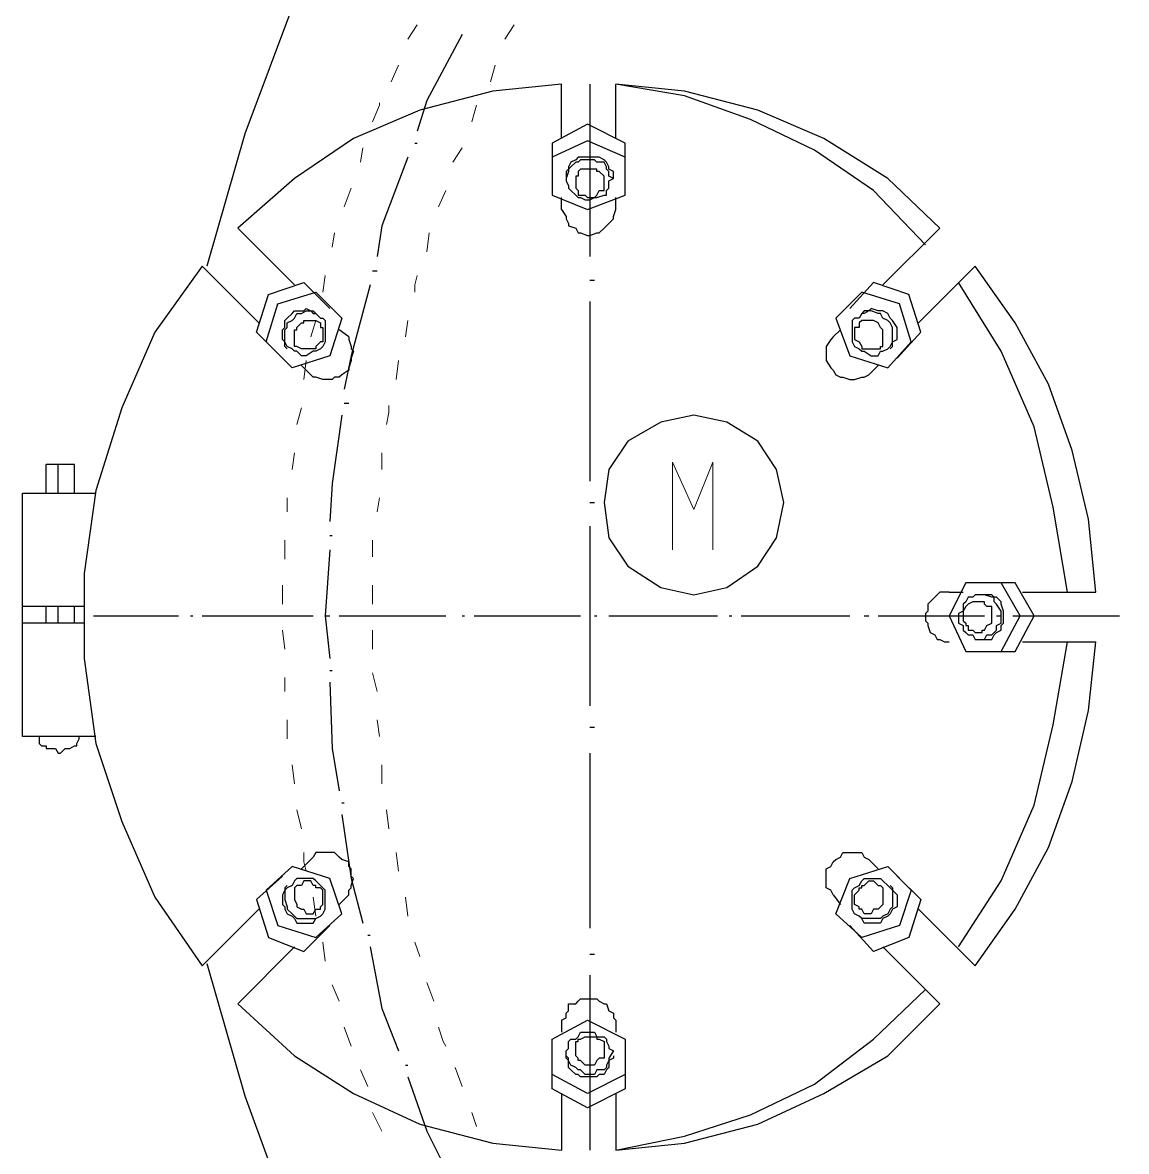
# Model space of a CAD drawing. Header units: millimetres. Extents: x 20 to 821, y 1 to 1134.
# Drawn here: x 142.9 to 227, y 450.1 to 536 of the extents above; entities that cross this region are included whole.
import ezdxf

# ---------------------------------------------------------------- set-up
doc = ezdxf.new("R2010")
doc.units = ezdxf.units.MM
doc.layers.add('1', color=7, linetype='Continuous')

msp = doc.modelspace()

# ---------------------------------------------------------------- linework, layer by layer
at = {"layer": '1', "color": 0, "lineweight": 25}
for points in [[(295.38, 602.421732), (285.12, 604.221732), (274.5, 605.481732), (263.88, 605.481732), (253.08, 604.581732), (242.82, 602.601732), (232.56, 599.721732), (222.66, 596.121732), (213.12, 591.261732), (203.94, 585.861732), (195.48, 579.381732), (187.56, 572.361732), (180.36, 564.441732), (173.88, 555.981732), (168.48, 546.981732), (163.62, 537.621732), (159.84, 527.541732), (156.96, 517.461732)], [(183.96, 531.321732), (178.74, 530.781732), (173.16, 529.341732), (168.12, 527.181732), (163.62, 524.121732), (159.3, 520.341732)], [(183.96, 527.181732), (183.96, 531.321732)], [(211.68, 519.081732), (207.72, 523.221732), (203.22, 526.281732), (198.36, 528.621732), (193.32, 530.421732), (188.1, 531.321732)], [(212.76, 520.341732), (208.8, 524.121732), (203.94, 527.181732), (198.9, 529.341732), (193.32, 530.781732), (188.1, 531.321732)], [(188.1, 527.181732), (188.1, 531.321732)], [(188.82, 524.121732), (188.82, 526.821732), (185.94, 528.261732), (183.24, 526.821732), (183.24, 524.121732)], [(183.24, 522.861732), (185.94, 521.781732), (188.82, 522.861732), (188.82, 525.741732), (185.94, 527.001732), (183.24, 525.741732), (183.24, 522.861732)], [(187.92, 524.121732), (187.92, 524.661732), (187.56, 524.841732), (187.56, 525.021732), (187.38, 525.381732), (187.2, 525.561732), (186.84, 525.741732), (185.22, 525.741732), (185.04, 525.561732), (184.68, 525.381732), (184.5, 525.021732), (184.5, 524.841732), (184.32, 524.661732), (184.32, 524.121732)], [(187.92, 524.121732), (187.56, 524.301732), (187.56, 524.661732), (187.38, 524.841732), (187.38, 525.021732), (187.2, 525.381732), (186.66, 525.381732), (186.48, 525.561732), (185.4, 525.561732), (185.22, 525.381732), (185.04, 525.381732), (184.68, 525.021732), (184.5, 524.841732), (184.5, 524.661732), (184.32, 524.121732), (184.32, 523.941732), (184.5, 523.581732), (184.5, 523.401732), (184.68, 523.221732), (185.04, 522.861732), (185.22, 522.681732), (185.4, 522.681732), (185.76, 522.501732), (186.12, 522.501732), (186.48, 522.681732), (186.66, 522.681732), (187.2, 522.861732), (187.38, 522.861732), (187.38, 523.221732), (187.56, 523.401732), (187.56, 523.941732), (187.92, 524.121732)], [(187.2, 523.941732), (187.2, 524.301732), (186.84, 524.661732), (186.66, 524.661732), (186.66, 524.841732), (185.4, 524.841732), (185.22, 524.661732), (185.22, 524.301732), (185.04, 524.301732), (185.04, 523.401732), (185.22, 523.221732), (185.22, 522.861732), (185.4, 522.861732), (185.76, 522.861732), (185.94, 522.681732), (186.48, 522.681732), (186.66, 522.861732), (186.84, 523.221732), (187.2, 523.221732), (187.2, 523.401732), (187.2, 523.941732)], [(183.96, 521.781732), (183.96, 522.681732)], [(188.1, 521.781732), (188.1, 522.681732)], [(183.96, 521.781732), (184.32, 521.241732), (184.32, 521.061732), (184.5, 520.701732), (184.5, 520.521732), (185.04, 520.341732), (185.22, 519.981732), (185.4, 519.981732), (185.94, 519.801732), (186.12, 519.801732), (186.66, 519.981732), (186.84, 519.981732), (187.2, 520.341732), (187.38, 520.521732), (187.56, 520.701732), (187.92, 521.061732), (187.92, 521.241732), (188.1, 521.781732)], [(163.62, 516.021732), (159.3, 520.341732)], [(208.44, 516.021732), (212.76, 520.341732)], [(156.6, 517.461732), (153, 512.421732), (150.48, 506.661732), (148.5, 500.361732), (147.6, 494.061732), (147.6, 487.581732), (148.5, 481.101732), (150.48, 475.161732), (153, 469.401732), (156.6, 464.181732)], [(160.92, 513.141732), (156.6, 517.461732)], [(211.14, 513.141732), (215.46, 517.461732)], [(224.64, 492.621732), (224.1, 498.201732), (222.84, 503.421732), (221.04, 508.461732), (218.52, 513.141732), (215.46, 517.461732)], [(162.72, 510.441732), (160.74, 512.421732), (161.64, 515.301732), (164.34, 516.201732), (166.32, 514.221732)], [(209.52, 510.441732), (211.32, 512.421732), (210.42, 515.301732), (207.72, 516.201732), (205.92, 514.221732)], [(222.48, 492.621732), (221.4, 499.101732), (219.96, 505.221732), (217.44, 510.981732), (214.2, 516.201732)], [(167.22, 513.501732), (166.32, 510.621732), (163.44, 509.721732), (161.46, 511.701732), (162.36, 514.581732), (165.24, 515.481732), (167.22, 513.501732)], [(204.84, 513.501732), (205.92, 510.621732), (208.8, 509.721732), (210.6, 511.701732), (209.7, 514.581732), (206.82, 515.481732), (204.84, 513.501732)], [(163.08, 511.161732), (162.9, 511.341732), (162.9, 511.701732), (162.72, 511.881732), (162.72, 512.601732), (162.9, 512.781732), (162.9, 513.321732), (163.08, 513.501732), (163.44, 513.861732), (163.62, 514.041732), (164.34, 514.041732), (164.52, 514.221732), (164.88, 514.041732), (165.06, 514.041732), (165.24, 513.861732), (165.6, 513.501732)], [(163.44, 511.161732), (163.08, 511.341732), (162.9, 511.701732), (162.9, 512.601732), (163.08, 512.781732), (163.08, 513.141732), (163.44, 513.321732), (163.62, 513.501732), (163.8, 513.861732), (164.16, 513.861732), (164.52, 514.041732), (164.88, 514.041732), (165.06, 513.861732), (165.24, 513.861732), (165.6, 513.501732), (165.78, 513.501732), (165.96, 513.321732), (165.96, 511.701732), (165.78, 511.341732), (165.6, 511.161732), (165.24, 510.981732), (165.06, 510.981732), (164.52, 510.621732), (164.16, 510.621732), (163.8, 510.981732), (163.62, 510.981732), (163.44, 511.161732)], [(208.8, 511.161732), (208.98, 511.341732), (209.16, 511.701732), (209.16, 512.781732), (208.98, 513.141732), (208.8, 513.321732), (208.44, 513.501732), (208.26, 513.861732), (208.08, 513.861732), (207.54, 514.041732), (207.36, 514.041732), (207, 513.861732), (206.82, 513.861732), (206.64, 513.501732), (206.28, 513.501732), (206.1, 513.321732), (206.1, 511.701732), (206.28, 511.341732), (206.64, 511.161732), (206.82, 510.981732), (207, 510.981732), (207.54, 510.621732), (208.08, 510.621732), (208.26, 510.981732), (208.44, 510.981732), (208.8, 511.161732)], [(208.98, 511.161732), (209.16, 511.341732), (209.16, 511.701732), (209.52, 511.881732), (209.52, 512.781732), (209.16, 513.321732), (208.98, 513.501732), (208.8, 513.861732), (208.44, 514.041732), (208.08, 514.041732), (207.54, 514.221732), (207.36, 514.041732), (207, 514.041732), (206.82, 513.861732), (206.64, 513.501732)], [(163.8, 511.341732), (163.62, 511.341732), (163.62, 511.701732), (163.62, 512.601732), (163.8, 512.601732), (163.8, 512.781732), (164.16, 513.141732), (164.34, 513.141732), (164.34, 513.321732), (165.24, 513.321732), (165.6, 513.141732), (165.6, 512.781732), (165.78, 512.781732), (165.78, 511.701732), (165.6, 511.701732), (165.24, 511.341732), (165.24, 511.161732), (165.06, 511.161732), (164.88, 511.161732), (164.16, 511.161732), (163.8, 511.341732)], [(208.26, 511.341732), (208.44, 511.341732), (208.44, 511.701732), (208.44, 512.601732), (208.26, 512.781732), (208.08, 513.141732), (207.72, 513.321732), (206.82, 513.321732), (206.64, 513.141732), (206.64, 512.781732), (206.28, 512.781732), (206.28, 511.881732), (206.64, 511.701732), (206.82, 511.341732), (206.82, 511.161732), (207, 511.161732), (207.72, 511.161732), (208.08, 511.161732), (208.26, 511.161732), (208.26, 511.341732)], [(167.76, 512.061732), (167.04, 512.601732)], [(204.66, 512.061732), (205.2, 512.601732)], [(167.76, 512.061732), (167.76, 511.881732), (167.94, 511.341732), (167.94, 511.161732), (168.12, 510.981732), (167.94, 510.441732), (167.94, 510.261732), (167.76, 509.721732), (167.76, 509.541732), (167.22, 509.181732), (167.04, 509.001732), (166.68, 509.001732), (166.5, 508.821732), (165.78, 508.821732), (165.24, 509.001732), (165.06, 509.001732), (164.88, 509.181732)], [(204.66, 512.061732), (204.48, 511.881732), (204.12, 511.341732), (204.12, 510.261732), (204.48, 509.721732), (204.66, 509.541732), (204.84, 509.181732), (205.2, 509.001732), (205.38, 509.001732), (205.92, 508.821732), (206.28, 508.821732), (206.82, 509.001732), (207, 509.001732), (207.36, 509.181732)], [(164.88, 509.181732), (164.16, 509.901732)], [(207.36, 509.181732), (208.08, 509.901732)], [(144.72, 500.181732), (144.72, 502.341732)], [(146.88, 500.181732), (146.88, 502.341732), (144.72, 502.341732)], [(145.62, 500.181732), (145.62, 502.341732)], [(142.92, 481.641732), (142.92, 500.181732), (148.5, 500.181732)], [(213.48, 492.621732), (212.76, 492.621732), (212.58, 492.441732), (212.4, 492.261732), (212.04, 491.901732), (211.86, 491.721732), (211.86, 491.181732), (211.68, 491.001732), (211.68, 490.461732), (211.86, 490.281732), (211.86, 490.101732), (212.04, 489.561732), (212.4, 489.381732), (212.58, 489.021732), (212.76, 489.021732), (213.12, 488.841732), (213.48, 488.841732)], [(214.74, 493.341732), (213.48, 490.821732), (214.74, 488.121732), (217.44, 488.121732), (218.88, 490.821732), (217.44, 493.341732), (214.74, 493.341732)], [(213.48, 492.621732), (214.56, 492.621732)], [(216, 488.121732), (218.52, 488.121732), (219.96, 490.821732), (218.52, 493.341732), (216, 493.341732)], [(219.06, 492.621732), (224.64, 492.621732)], [(216, 489.021732), (216.18, 489.021732), (216.36, 489.381732), (216.72, 489.381732), (216.9, 489.561732), (217.08, 489.741732), (217.08, 490.101732), (217.44, 490.281732), (217.44, 491.181732), (217.08, 491.721732), (216.9, 491.901732), (216.9, 492.261732), (216.72, 492.261732), (216.18, 492.441732), (215.46, 492.441732), (215.28, 492.261732), (214.92, 492.261732), (214.74, 491.901732), (214.56, 491.721732), (214.56, 491.181732), (214.2, 491.001732), (214.2, 490.281732), (214.56, 490.101732), (214.56, 489.741732), (214.74, 489.561732), (214.92, 489.381732), (215.28, 489.381732), (215.46, 489.021732), (216, 489.021732)], [(215.64, 489.561732), (216, 489.561732), (216, 489.741732), (216.18, 489.741732), (216.36, 490.101732), (216.72, 490.281732), (216.72, 491.541732), (216.36, 491.541732), (216.18, 491.721732), (216.18, 491.901732), (216, 491.901732), (215.28, 491.901732), (214.92, 491.721732), (214.74, 491.541732), (214.56, 491.181732), (214.56, 490.461732), (214.74, 490.281732), (214.74, 490.101732), (214.92, 490.101732), (214.92, 489.741732), (215.28, 489.741732), (215.46, 489.561732), (215.64, 489.561732)], [(216, 489.021732), (216.72, 489.021732), (216.9, 489.381732), (217.08, 489.561732), (217.44, 489.741732), (217.44, 490.101732), (217.62, 490.281732), (217.62, 491.181732), (217.44, 491.721732), (217.44, 491.901732), (217.08, 492.261732), (216.9, 492.261732), (216.72, 492.441732), (216, 492.441732)], [(147.6, 491.541732), (142.92, 491.541732)], [(144.72, 490.281732), (144.72, 491.541732)], [(145.62, 490.281732), (145.62, 491.541732)], [(146.88, 490.281732), (146.88, 491.541732)], [(147.6, 490.281732), (142.92, 490.281732)], [(214.2, 465.621732), (217.44, 470.661732), (219.96, 476.421732), (221.4, 482.541732), (222.48, 488.841732)], [(215.46, 464.181732), (218.52, 468.501732), (221.04, 473.181732), (222.84, 478.221732), (224.1, 483.621732), (224.64, 488.841732)], [(219.06, 488.841732), (224.64, 488.841732)], [(148.5, 481.641732), (142.92, 481.641732)], [(144.18, 481.641732), (144.18, 481.101732), (144.36, 480.921732), (144.72, 480.921732), (144.72, 480.741732), (145.44, 480.741732), (145.62, 480.381732), (145.8, 480.381732), (146.16, 480.741732), (146.52, 480.741732), (146.88, 480.921732), (147.06, 480.921732), (147.06, 481.101732), (147.24, 481.461732), (147.24, 481.641732)], [(167.76, 469.581732), (167.76, 469.941732), (167.94, 470.121732), (167.94, 470.301732), (168.12, 470.841732), (167.94, 471.021732), (167.94, 471.561732), (167.76, 471.741732), (167.76, 472.101732), (167.22, 472.281732), (167.04, 472.461732), (166.68, 472.821732), (165.24, 472.821732), (165.06, 472.461732), (164.88, 472.281732)], [(204.66, 469.581732), (204.48, 469.941732), (204.12, 470.121732), (204.12, 471.561732), (204.48, 471.741732), (204.66, 472.101732), (204.84, 472.281732), (205.2, 472.461732), (205.38, 472.821732), (206.82, 472.821732), (207, 472.461732), (207.36, 472.281732)], [(164.88, 472.281732), (164.16, 471.561732)], [(207.36, 472.281732), (208.08, 471.561732)], [(162.72, 471.021732), (160.74, 469.221732), (161.64, 466.341732), (164.34, 465.261732), (166.32, 467.241732)], [(167.22, 468.141732), (166.32, 470.841732), (163.44, 471.741732), (161.46, 469.941732), (162.36, 467.241732), (165.24, 466.341732), (167.22, 468.141732)], [(204.84, 468.141732), (205.92, 470.841732), (208.8, 471.741732), (210.6, 469.941732), (209.7, 467.241732), (206.82, 466.341732), (204.84, 468.141732)], [(209.52, 471.021732), (211.32, 469.221732), (210.42, 466.341732), (207.72, 465.261732), (205.92, 467.241732)], [(163.08, 470.301732), (162.9, 470.121732), (162.9, 469.941732), (162.72, 469.581732), (162.72, 468.861732), (162.9, 468.681732), (162.9, 468.501732), (163.08, 468.141732), (163.44, 467.961732), (163.62, 467.781732), (163.8, 467.421732), (165.06, 467.421732), (165.24, 467.781732), (165.6, 467.961732)], [(163.44, 470.301732), (163.08, 470.121732), (162.9, 469.941732), (162.9, 469.221732), (163.08, 468.681732), (163.08, 468.501732), (163.44, 468.141732), (163.62, 467.961732), (163.8, 467.781732), (165.24, 467.781732), (165.6, 467.961732), (165.78, 468.141732), (165.96, 468.501732), (165.96, 469.941732), (165.78, 470.121732), (165.6, 470.301732), (165.24, 470.661732), (165.06, 470.841732), (164.52, 470.841732), (163.8, 470.841732), (163.62, 470.661732), (163.44, 470.301732)], [(163.8, 470.301732), (163.62, 470.121732), (163.62, 469.221732), (163.8, 468.861732), (163.8, 468.681732), (164.16, 468.501732), (164.34, 468.501732), (164.52, 468.141732), (165.06, 468.141732), (165.24, 468.501732), (165.6, 468.501732), (165.6, 468.681732), (165.78, 468.861732), (165.78, 469.941732), (165.6, 470.121732), (165.24, 470.121732), (165.24, 470.301732), (165.06, 470.301732), (164.88, 470.661732), (164.34, 470.661732), (164.16, 470.301732), (163.8, 470.301732)], [(208.8, 470.301732), (208.98, 470.121732), (209.16, 469.941732), (209.16, 468.681732), (208.98, 468.501732), (208.8, 468.141732), (208.44, 467.961732), (208.26, 467.781732), (206.82, 467.781732), (206.64, 467.961732), (206.28, 468.141732), (206.1, 468.501732), (206.1, 469.941732), (206.28, 470.121732), (206.64, 470.301732), (206.82, 470.661732), (207, 470.841732), (207.54, 470.841732), (208.26, 470.841732), (208.44, 470.661732), (208.8, 470.301732)], [(208.26, 470.301732), (208.44, 470.121732), (208.44, 468.861732), (208.26, 468.681732), (208.08, 468.501732), (207.72, 468.501732), (207.54, 468.141732), (207, 468.141732), (206.82, 468.501732), (206.64, 468.501732), (206.64, 468.681732), (206.28, 468.861732), (206.28, 469.581732), (206.64, 469.941732), (206.64, 470.121732), (206.82, 470.121732), (206.82, 470.301732), (207, 470.301732), (207.36, 470.661732), (207.72, 470.661732), (208.08, 470.301732), (208.26, 470.301732)], [(208.98, 470.301732), (209.16, 470.121732), (209.16, 469.941732), (209.52, 469.581732), (209.52, 468.681732), (209.16, 468.501732), (208.98, 468.141732), (208.8, 467.961732), (208.44, 467.781732), (208.26, 467.421732), (207, 467.421732), (206.82, 467.781732), (206.64, 467.961732)], [(167.76, 469.581732), (167.04, 468.861732)], [(204.66, 469.581732), (205.2, 468.861732)], [(160.92, 468.501732), (156.6, 464.181732)], [(211.14, 468.501732), (215.46, 464.181732)], [(163.62, 465.621732), (159.3, 461.301732)], [(208.44, 465.621732), (212.76, 461.301732)], [(156.96, 464.361732), (159.84, 454.281732), (163.44, 444.381732), (168.12, 435.021732), (173.7, 426.021732), (180, 417.741732), (187.2, 409.821732), (194.76, 402.981732), (203.22, 396.501732), (212.04, 390.921732), (221.4, 386.061732), (231.12, 382.281732), (241.2, 379.401732), (251.46, 377.241732), (262.08, 376.341732), (272.34, 375.981732), (282.96, 377.061732), (293.22, 378.681732)], [(183.96, 460.041732), (184.32, 460.221732), (184.32, 460.581732), (184.5, 460.761732), (184.5, 461.301732), (185.04, 461.301732), (185.22, 461.481732), (185.4, 461.661732), (186.66, 461.661732), (186.84, 461.481732), (187.2, 461.301732), (187.38, 461.301732), (187.56, 460.761732), (187.92, 460.581732), (187.92, 460.221732), (188.1, 460.041732)], [(188.1, 450.141732), (193.32, 451.221732), (198.36, 452.841732), (203.22, 455.181732), (207.72, 458.601732), (211.68, 462.381732)], [(159.3, 461.301732), (163.62, 457.341732), (168.12, 454.461732), (173.16, 452.121732), (178.74, 450.681732), (183.96, 450.141732)], [(188.1, 450.141732), (193.32, 450.681732), (198.9, 452.121732), (203.94, 454.461732), (208.8, 457.341732), (212.76, 461.301732)], [(183.24, 458.601732), (185.94, 460.041732), (188.82, 458.601732), (188.82, 455.901732), (185.94, 454.461732), (183.24, 455.901732), (183.24, 458.601732)], [(183.24, 458.601732), (185.94, 460.041732), (188.82, 458.601732), (188.82, 455.901732), (185.94, 454.461732), (183.24, 455.901732), (183.24, 458.601732)], [(183.96, 460.041732), (183.96, 459.141732)], [(188.1, 460.041732), (188.1, 459.141732)], [(187.92, 457.701732), (187.56, 457.161732), (187.56, 456.981732), (187.38, 456.621732), (187.38, 456.441732), (187.2, 456.261732), (186.66, 456.261732), (186.48, 455.901732), (185.76, 455.901732), (185.4, 456.261732), (185.22, 456.261732), (185.04, 456.441732), (184.68, 456.621732), (184.5, 456.981732), (184.5, 457.161732), (184.32, 457.341732), (184.32, 457.701732), (184.5, 457.881732), (184.5, 458.421732), (184.68, 458.601732), (185.04, 458.601732), (185.22, 458.781732), (185.4, 459.141732), (186.48, 459.141732), (186.66, 458.781732), (187.2, 458.781732), (187.38, 458.601732), (187.38, 458.421732), (187.56, 458.061732), (187.56, 457.881732), (187.92, 457.701732)], [(187.2, 457.881732), (187.2, 457.161732), (186.84, 457.161732), (186.66, 456.981732), (186.48, 456.621732), (185.76, 456.621732), (185.4, 456.981732), (185.22, 456.981732), (185.22, 457.161732), (185.04, 457.341732), (185.04, 458.421732), (185.22, 458.421732), (185.22, 458.601732), (185.4, 458.601732), (185.76, 458.781732), (186.66, 458.781732), (186.66, 458.601732), (186.84, 458.601732), (187.2, 458.421732), (187.2, 457.881732)], [(188.82, 457.341732), (188.82, 454.821732), (185.94, 453.381732), (183.24, 454.821732), (183.24, 457.341732)], [(187.92, 457.341732), (187.92, 457.161732), (187.56, 456.981732), (187.56, 456.441732), (187.38, 456.261732), (187.2, 455.901732), (186.84, 455.901732), (186.66, 455.721732), (185.4, 455.721732), (185.22, 455.901732), (185.04, 455.901732), (184.68, 456.261732), (184.5, 456.441732), (184.5, 456.981732), (184.32, 457.161732), (184.32, 457.341732)], [(183.96, 454.461732), (183.96, 450.141732)], [(188.1, 454.461732), (188.1, 450.141732)]]:
    msp.add_lwpolyline(points, dxfattribs=at)
at = {"layer": '1', "color": 254, "lineweight": 5}
for points in [[(172.98, 535.821732), (172.26, 534.741732)], [(180.36, 535.821732), (179.64, 534.741732)], [(171.54, 532.761732), (171, 531.501732)], [(178.92, 532.761732), (178.56, 531.501732)], [(170.1, 529.881732), (170.1, 529.701732), (169.56, 528.441732)], [(177.48, 529.701732), (177.12, 528.441732)], [(168.84, 526.461732), (168.66, 525.381732)], [(176.4, 526.461732), (175.68, 525.381732)], [(167.94, 523.401732), (167.4, 521.961732)], [(175.14, 523.221732), (174.6, 521.961732)], [(166.68, 519.981732), (166.5, 518.901732)], [(173.88, 519.981732), (173.7, 518.541732)], [(165.96, 516.741732), (165.78, 515.481732)], [(172.98, 516.741732), (172.8, 516.021732), (172.8, 515.481732)], [(165.24, 513.321732), (164.88, 512.061732)], [(172.26, 513.321732), (172.08, 512.061732)], [(164.52, 510.261732), (164.34, 508.821732)], [(171.54, 510.261732), (171.36, 508.821732)], [(164.16, 506.661732), (163.8, 505.401732)], [(170.82, 506.841732), (170.82, 506.301732), (170.64, 505.401732)], [(163.62, 503.241732), (163.44, 501.981732)], [(170.28, 503.241732), (170.28, 501.981732)], [(163.08, 499.821732), (163.08, 498.741732)], [(170.1, 499.821732), (169.92, 498.741732)], [(162.9, 496.581732), (162.9, 495.141732)], [(169.56, 496.581732), (169.56, 495.321732)], [(162.72, 493.161732), (162.72, 491.721732)], [(169.56, 493.161732), (169.56, 491.721732)], [(162.72, 489.741732), (162.9, 488.301732)], [(169.56, 489.741732), (169.56, 488.301732)], [(169.56, 486.501732), (169.92, 485.061732)], [(162.9, 486.141732), (162.9, 485.061732)], [(163.08, 482.901732), (163.08, 481.461732)], [(169.92, 482.901732), (170.1, 481.641732)], [(163.44, 479.481732), (163.62, 478.041732)], [(170.28, 479.481732), (170.28, 478.041732)], [(163.8, 476.061732), (164.16, 474.621732)], [(170.64, 476.061732), (170.82, 474.621732)], [(164.34, 472.821732), (164.34, 472.101732), (164.52, 471.381732)], [(171.36, 472.821732), (171.54, 471.381732)], [(165.06, 469.401732), (165.24, 467.961732)], [(172.08, 469.401732), (172.26, 467.961732)], [(165.78, 465.981732), (165.96, 464.541732)], [(172.8, 465.981732), (173.16, 464.901732)], [(166.5, 462.741732), (167.04, 461.481732)], [(173.7, 462.921732), (174.24, 461.481732)], [(167.4, 459.501732), (167.94, 458.061732)], [(174.6, 459.501732), (174.96, 458.421732), (175.14, 458.061732)], [(175.86, 456.441732), (176.4, 455.001732)], [(168.66, 456.261732), (169.2, 455.001732)], [(169.56, 453.021732), (170.28, 451.581732)], [(177.12, 453.021732), (177.48, 451.941732)]]:
    msp.add_lwpolyline(points, dxfattribs=at)
at = {"layer": '1', "color": 2, "lineweight": 25}
for points in [[(176.4, 535.101732), (173.7, 530.061732), (172.98, 527.721732)], [(186.12, 531.321732), (186.12, 518.181732)], [(172.8, 526.821732), (172.98, 526.821732)], [(172.26, 525.741732), (170.28, 520.521732), (169.92, 518.181732)], [(169.56, 517.101732), (169.92, 517.101732)], [(169.38, 516.021732), (167.94, 510.621732), (167.4, 508.101732)], [(186.12, 516.381732), (186.48, 516.381732)], [(186.12, 514.761732), (186.12, 501.081732)], [(167.4, 507.021732), (167.76, 507.021732)], [(167.22, 506.121732), (166.5, 500.901732), (166.32, 498.021732)], [(186.12, 499.461732), (186.48, 499.461732)], [(186.12, 497.661732), (186.12, 483.981732)], [(166.32, 496.941732), (166.5, 496.941732)], [(166.32, 495.861732), (165.96, 490.821732), (166.32, 487.581732)], [(148.32, 490.821732), (154.8, 490.821732)], [(155.7, 490.821732), (155.88, 490.821732)], [(156.6, 490.821732), (165.06, 490.821732)], [(165.96, 490.821732), (166.32, 490.821732)], [(167.04, 490.821732), (175.14, 490.821732)], [(176.4, 490.821732), (176.58, 490.821732)], [(177.3, 490.821732), (185.4, 490.821732)], [(186.48, 490.821732), (186.66, 490.821732)], [(187.56, 490.821732), (195.84, 490.821732)], [(196.74, 490.821732), (196.92, 490.821732)], [(197.64, 490.821732), (205.92, 490.821732)], [(207, 490.821732), (207.36, 490.821732)], [(208.08, 490.821732), (216.18, 490.821732)], [(217.08, 490.821732), (217.44, 490.821732)], [(218.34, 490.821732), (226.44, 490.821732)], [(166.32, 486.681732), (166.5, 486.681732)], [(166.32, 485.781732), (166.5, 480.741732), (167.04, 477.501732)], [(186.12, 482.361732), (186.48, 482.361732)], [(186.12, 480.381732), (186.12, 467.061732)], [(167.22, 476.601732), (167.4, 476.601732)], [(167.22, 475.701732), (167.94, 470.841732), (168.84, 467.421732)], [(169.2, 466.521732), (169.38, 466.521732)], [(169.38, 465.621732), (170.28, 460.941732), (171.54, 457.701732)], [(186.12, 465.081732), (186.48, 465.081732)], [(186.12, 463.461732), (186.12, 450.141732)], [(172.08, 456.621732), (172.26, 456.621732)], [(172.26, 455.721732), (173.7, 451.581732), (175.32, 448.341732)]]:
    msp.add_lwpolyline(points, dxfattribs=at)
at = {"layer": '1', "color": 1, "lineweight": 25}
msp.add_lwpolyline([(200.88, 499.461732), (200.34, 501.981732), (198.9, 504.141732), (196.56, 505.581732), (194.04, 506.121732), (191.52, 505.581732), (189, 504.141732), (187.56, 501.981732), (187.2, 499.461732), (187.56, 496.761732), (189, 494.601732), (191.52, 492.981732), (194.04, 492.441732), (196.56, 492.981732), (198.9, 494.601732), (200.34, 496.761732), (200.88, 499.461732)], dxfattribs=at)
at = {"layer": '1', "color": 0, "lineweight": 9}
msp.add_lwpolyline([(192.42, 495.861732), (192.42, 502.521732), (194.04, 498.921732), (195.48, 502.521732), (195.48, 495.861732)], dxfattribs=at)

doc.saveas('drawing.dxf')
